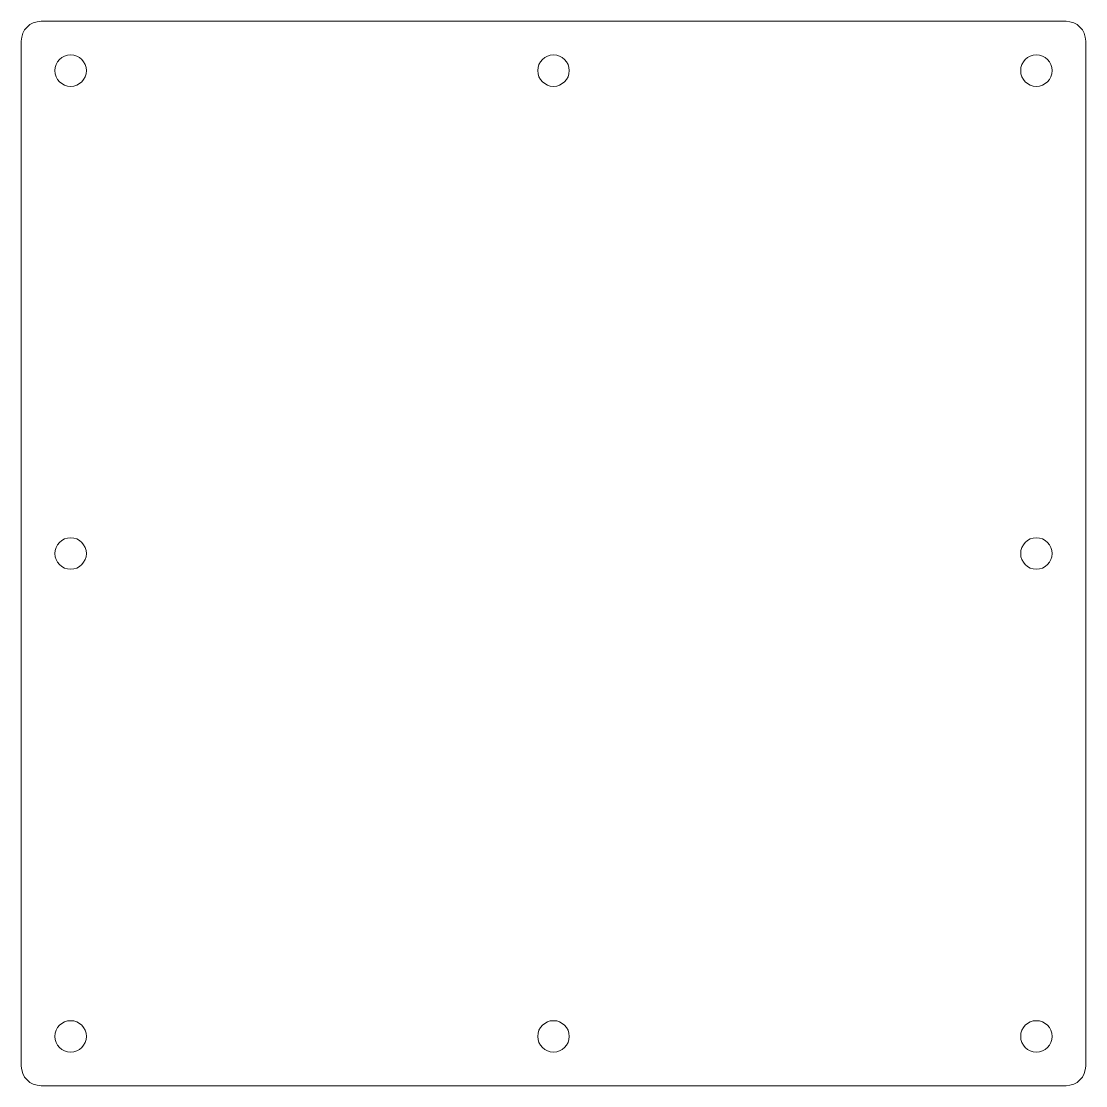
# Model space of a CAD drawing. Header units: millimetres. Extents: x 130 to 238, y 5 to 113.
import ezdxf

# ---------------------------------------------------------------- set-up
doc = ezdxf.new("R2010")
doc.units = ezdxf.units.MM
doc.header["$MEASUREMENT"] = 0
doc.layers.add('Layer 1', color=7, linetype='Continuous')

msp = doc.modelspace()

# ---------------------------------------------------------------- linework, layer by layer
at = {"layer": 'Layer 1', "color": 7, "lineweight": 15}
for points, knots in [([(236.36, 5.1), (236.36, 5.1), (132.36, 5.1), (132.36, 5.1), (131.25, 5.1), (130.36, 6), (130.36, 7.1), (130.36, 7.1), (130.36, 111.1), (130.36, 111.1), (130.36, 112.21), (131.25, 113.1), (132.36, 113.1), (132.36, 113.1), (236.36, 113.1), (236.36, 113.1), (237.46, 113.1), (238.36, 112.21), (238.36, 111.1), (238.36, 111.1), (238.36, 7.1), (238.36, 7.1), (238.36, 6), (237.46, 5.1), (236.36, 5.1)], [0, 0, 0, 0, 1, 1, 1, 2, 2, 2, 3, 3, 3, 4, 4, 4, 5, 5, 5, 6, 6, 6, 7, 7, 7, 8, 8, 8, 8]), ([(136.96, 108.1), (136.96, 107.22), (136.24, 106.5), (135.36, 106.5), (134.47, 106.5), (133.76, 107.22), (133.76, 108.1), (133.76, 108.98), (134.47, 109.7), (135.36, 109.7), (136.24, 109.7), (136.96, 108.98), (136.96, 108.1)], [0, 0, 0, 0, 1, 1, 1, 2, 2, 2, 3, 3, 3, 4, 4, 4, 4]), ([(185.96, 108.1), (185.96, 107.22), (185.24, 106.5), (184.36, 106.5), (183.47, 106.5), (182.76, 107.22), (182.76, 108.1), (182.76, 108.98), (183.47, 109.7), (184.36, 109.7), (185.24, 109.7), (185.96, 108.98), (185.96, 108.1)], [0, 0, 0, 0, 1, 1, 1, 2, 2, 2, 3, 3, 3, 4, 4, 4, 4]), ([(234.96, 108.1), (234.96, 107.22), (234.24, 106.5), (233.36, 106.5), (232.47, 106.5), (231.76, 107.22), (231.76, 108.1), (231.76, 108.98), (232.47, 109.7), (233.36, 109.7), (234.24, 109.7), (234.96, 108.98), (234.96, 108.1)], [0, 0, 0, 0, 1, 1, 1, 2, 2, 2, 3, 3, 3, 4, 4, 4, 4]), ([(136.96, 59.1), (136.96, 58.22), (136.24, 57.5), (135.36, 57.5), (134.47, 57.5), (133.76, 58.22), (133.76, 59.1), (133.76, 59.98), (134.47, 60.7), (135.36, 60.7), (136.24, 60.7), (136.96, 59.98), (136.96, 59.1)], [0, 0, 0, 0, 1, 1, 1, 2, 2, 2, 3, 3, 3, 4, 4, 4, 4]), ([(234.96, 59.1), (234.96, 58.22), (234.24, 57.5), (233.36, 57.5), (232.47, 57.5), (231.76, 58.22), (231.76, 59.1), (231.76, 59.98), (232.47, 60.7), (233.36, 60.7), (234.24, 60.7), (234.96, 59.98), (234.96, 59.1)], [0, 0, 0, 0, 1, 1, 1, 2, 2, 2, 3, 3, 3, 4, 4, 4, 4]), ([(136.96, 10.1), (136.96, 9.22), (136.24, 8.5), (135.36, 8.5), (134.47, 8.5), (133.76, 9.22), (133.76, 10.1), (133.76, 10.98), (134.47, 11.7), (135.36, 11.7), (136.24, 11.7), (136.96, 10.98), (136.96, 10.1)], [0, 0, 0, 0, 1, 1, 1, 2, 2, 2, 3, 3, 3, 4, 4, 4, 4]), ([(185.96, 10.1), (185.96, 9.22), (185.24, 8.5), (184.36, 8.5), (183.47, 8.5), (182.76, 9.22), (182.76, 10.1), (182.76, 10.98), (183.47, 11.7), (184.36, 11.7), (185.24, 11.7), (185.96, 10.98), (185.96, 10.1)], [0, 0, 0, 0, 1, 1, 1, 2, 2, 2, 3, 3, 3, 4, 4, 4, 4]), ([(234.96, 10.1), (234.96, 9.22), (234.24, 8.5), (233.36, 8.5), (232.47, 8.5), (231.76, 9.22), (231.76, 10.1), (231.76, 10.98), (232.47, 11.7), (233.36, 11.7), (234.24, 11.7), (234.96, 10.98), (234.96, 10.1)], [0, 0, 0, 0, 1, 1, 1, 2, 2, 2, 3, 3, 3, 4, 4, 4, 4])]:
    msp.add_open_spline(points, degree=3, knots=knots, dxfattribs=at)

doc.saveas('drawing.dxf')
